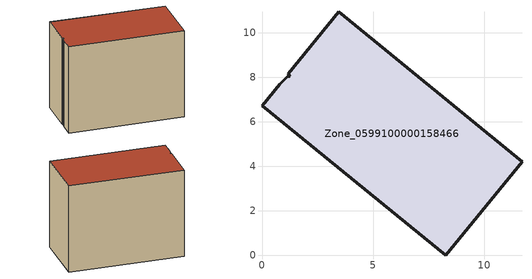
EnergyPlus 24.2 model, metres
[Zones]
Zone_0599100000158466
 floor ground (C_G): 0.79,7.67 1.12,8.02 1.24,8.03 1.18,8.14 3.46,10.93 11.69,4.2 8.26,0 0,6.71 z0
 wall outside (C_F): 8.26,0 11.69,4.2 3.46,10.93 1.18,8.14 1.24,8.03 1.12,8.02 0.79,7.67 0,6.71 8.26,0 z0:8.29
 roof outside (C_R): 1.12,8.02 0.79,7.67 0,6.71 8.26,0 11.69,4.2 3.46,10.93 1.18,8.14 1.24,8.03 z8.29
[BUILDING]
Pand.0599100000158466: North Axis=0; Terrain=City; Loads Convergence Tolerance Value=0.04; Temperature Convergence Tolerance Value=0.4; Solar Distribution=FullExterior; Maximum Number of Warmup Days=25; Minimum Number of Warmup Days=1
[Site:Location]
Rotterdam.The.Hague.AP_ZH_NLD Design_Conditions: Latitude=51.96; Longitude=4.45; Time Zone=1; Elevation=-4.5
[SITE:GROUNDTEMPERATURE:BUILDINGSURFACE]
18, 18, 18, 18, 18, 18, 18, 18, 18, 18, 18, 18
[MATERIAL] Thermal Absorptance=0.9; Solar Absorptance=0.7; Visible Absorptance=0.7
Name | Roughness | Thickness | Conductivity | Density | Specific Heat
G.TI.1946 | MediumSmooth | 0.15 | 1 | 540 | 1210
F.TI.1946 | Rough | 0.3 | 0.857143 | 1920 | 840
R.TI.1946 | MediumRough | 0.2 | 0.1 | 1500 | 1000
[CONSTRUCTION]
C_G: G.TI.1946
C_F: F.TI.1946
C_R: R.TI.1946
[ZONE]
Zone_0599100000158466: Type=1; Multiplier=1; Ceiling Height=Autocalculate; Volume=Autocalculate; Floor Area=autocalculate; Part of Total Floor Area=Yes
[ZONEINFILTRATION:DESIGNFLOWRATE]
Infil_Zone_0599100000158466: Zone or ZoneList or Space or SpaceList=Zone_0599100000158466; Schedule=AlwaysOn; Design Flow Rate Calculation Method=Flow/Area; Flow Rate per Floor Area=0.003; Constant Term Coefficient=1; Temperature Term Coefficient=0; Velocity Term Coefficient=0; Velocity Squared Term Coefficient=0
[HVACTEMPLATE:ZONE:IDEALLOADSAIRSYSTEM]
Zone_0599100000158466: Maximum Heating Supply Air Temperature=50; Minimum Cooling Supply Air Temperature=13; Maximum Heating Supply Air Humidity Ratio=0.0156; Minimum Cooling Supply Air Humidity Ratio=0.0077; Heating Limit=NoLimit; Cooling Limit=NoLimit; Dehumidification Control Type=ConstantSensibleHeatRatio; Cooling Sensible Heat Ratio=0.7; Dehumidification Setpoint=60; Humidification Control Type=None; Humidification Setpoint=30; Outdoor Air Method=None; Outdoor Air Flow Rate per Person=0.00944; Outdoor Air Flow Rate per Zone Floor Area=0; Outdoor Air Flow Rate per Zone=0; Demand Controlled Ventilation Type=None; Outdoor Air Economizer Type=NoEconomizer; Heat Recovery Type=None; Sensible Heat Recovery Effectiveness=0.7; Latent Heat Recovery Effectiveness=0.65
[ZONECONTROL:THERMOSTAT]
ThermostatControl_Zone_0599100000158466: Zone or ZoneList=Zone_0599100000158466; Control Type Schedule=DualSetpointControlType; Control 1=Thermostat_Zone_0599100000158466; Temperature Difference Between Cutout And Setpoint=0
[THERMOSTATSETPOINT:DUALSETPOINT]
Thermostat_Zone_0599100000158466: Heating Setpoint Temperature Schedule=HeatingSetpoint_Zone_0599100000158466; Cooling Setpoint Temperature Schedule=CoolingSetpoint_Zone_0599100000158466
[SCHEDULE:COMPACT]
HeatingSetpoint_Zone_0599100000158466: Through: 12/31, For: AllDays, Until: 24:00, 21
CoolingSetpoint_Zone_0599100000158466: Through: 12/31, For: AllDays, Until: 24:00, 24
DualSetpointControlType: Through: 12/31, For: AllDays, Until: 24:00, 4
AlwaysOn: Through: 12/31, For: AllDays, Until: 24:00, 1
